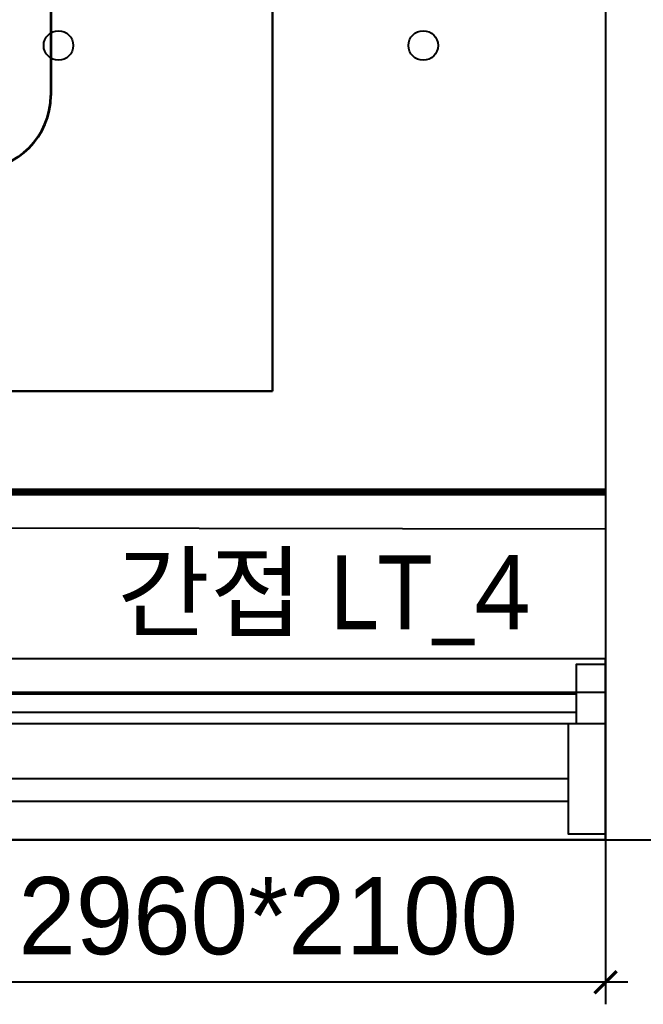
# Model space of a CAD drawing. Header units: millimetres. Extents: x 70151 to 230897, y 35202 to 113211.
# Drawn here: x 172344 to 173187, y 67552 to 68884 of the extents above; entities that cross this region are included whole.
import ezdxf

# ---------------------------------------------------------------- set-up
doc = ezdxf.new("R2010")
doc.units = ezdxf.units.MM
doc.header["$LTSCALE"] = 50
doc.linetypes.add('HID', pattern=[2.5, 1.5, -1])
for name, color, linetype in [('04-WIN', 4, 'Continuous'), ('06-LIGHT', 4, 'Continuous'), ('2-con', 2, 'Continuous'), ('3.기호.계단선', 30, 'Continuous'), ('_LIBR', 4, 'Continuous'), ('HAT', 8, 'Continuous'), ('RC-LIGHT', 7, 'Continuous')]:
    doc.layers.add(name, color=color, linetype=linetype)
doc.layers.add('SS-ED', color=3, linetype='Continuous', lineweight=30)
doc.layers.add('SS-RLRG', color=4, linetype='Continuous', lineweight=35)
doc.styles.add('HY 울릉도 L', font='malgun.ttf')
doc.styles.add('코레일둥고', font='malgun.ttf')
doc.styles.add('휴먼엑스포', font='Expo M.ttf')
doc.dimstyles.new('30', dxfattribs={"dimscale": 30, "dimtxt": 2, "dimasz": 1, "dimexe": 1, "dimexo": 1, "dimgap": 1, "dimtad": 1, "dimdec": 0, "dimrnd": 0.05, "dimdsep": 46, "dimlunit": 6, "dimtxsty": 'HY 울릉도 L', "dimblk": 'ARCHTICK', "dimcen": 2.5, "dimdle": 1, "dimclrd": 133, "dimclre": 133, "dimclrt": 30, "dimadec": 0, "dimazin": 0, "dimtfac": 1, "dimtdec": 0, "dimtix": 1, "dimtmove": 2, "dimatfit": 3, "dimldrblk": 'ARCHTICK', "dimfxl": 1, "dimlwd": -1, "dimlwe": -1, "dimarcsym": 0})

# ---------------------------------------------------------------- blocks, each defined once
blk = doc.blocks.new('cjvjf')
at = {"layer": '04-WIN'}
blk.add_lwpolyline([(144791.5, 63651.5), (147751.5, 63651.5), (147751.5, 63451.5), (144791.5, 63451.5)], close=True, dxfattribs=at)
at = {"layer": '2-con'}
blk.add_lwpolyline([(147751.5, 64776.5), (147751.5, 63451.5), (150833.5, 63451.5), (150833.5, 64879.5), (150633.5, 64879.5), (150633.5, 64776.5), (149423.5, 64776.5), (149423.5, 63776.5), (147853.5, 63776.5), (147853.5, 64776.5), (147751.5, 64776.5)], dxfattribs=at)
at = {"layer": '_LIBR'}
blk.add_line((144841.5, 63609), (147701.5, 63609), dxfattribs=at)
blk.add_lwpolyline([(144791.5, 63451.5), (147751.5, 63451.5), (147751.5, 63696.5), (144791.5, 63696.5)], close=True, dxfattribs=at)
for points in [[(147751.5, 63689), (147711.5, 63689), (147711.5, 63609)], [(147711.5, 63624), (146721.5, 63624), (146721.5, 63649), (147711.5, 63649)], [(147751.5, 63509), (147751.5, 63459), (147701.5, 63459), (147701.5, 63609), (147751.5, 63609)], [(147701.5, 63534), (146721.5, 63534), (146721.5, 63504), (147701.5, 63504)]]:
    blk.add_lwpolyline(points, dxfattribs=at)
at = {"layer": '_LIBR', "style": '휴먼엑스포'}
blk.add_text('2960*2100', height=104.46, dxfattribs=at).set_placement((146957.2, 63296.7))
blk = doc.blocks.new('cjscjdeh')
at = {"color": 8}
for centre in [(144268.5, 67854.9), (144761.9, 67854.9)]:
    blk.add_circle(centre, 20, dxfattribs=at)
blk.add_blockref('cjvjf', (-2743, 3328.4))
blk = doc.blocks.new('dpdjzjs')
at = {"layer": 'SS-ED'}
for p in [(172686.1, 91531.8), (172109.7, 88373.8)]:
    blk.add_line(p, (172686, 88373.8), dxfattribs=at)
at = {"layer": 'SS-RLRG'}
blk.add_line((172386.1, 91631.8), (172386, 88773.8), dxfattribs=at)
blk.add_arc((172286, 88773.8), 100, 270, 0, dxfattribs=at)
blk = doc.blocks.new('_ArchTick')
at = {"color": 0, "linetype": 'ByBlock', "const_width": 0.15}
blk.add_lwpolyline([(-0.5, -0.5), (0.5, 0.5)], dxfattribs=at)
blk = doc.blocks.new('*D473')
at = {"layer": 'Defpoints', "color": 0, "transparency": 16777216}
for p in [(170176.4, 68199.4), (173136.4, 68195.2), (170176.4, 67582)]:
    blk.add_point(p, dxfattribs=at)
at = {"layer": 'HAT', "color": 133, "transparency": 16777216}
for p, q in [((170176.4, 68169.4), (170176.4, 67552)), ((173136.4, 68165.2), (173136.4, 67552)), ((173166.4, 67582), (170146.4, 67582))]:
    blk.add_line(p, q, dxfattribs=at)
at = {"layer": 'HAT', "color": 133, "transparency": 16777216, "xscale": 30, "yscale": 30, "zscale": 30, "rotation": 180}
blk.add_blockref('_ArchTick', (170176.4, 67582), dxfattribs=at)
at = {"layer": 'HAT', "color": 133, "transparency": 16777216, "xscale": 30, "yscale": 30, "zscale": 30}
blk.add_blockref('_ArchTick', (173136.4, 67582), dxfattribs=at)
at = {"layer": 'HAT', "color": 30, "transparency": 16777216, "insert": (171656.4, 67648), "char_height": 60, "attachment_point": 5, "style": 'HY 울릉도 L'}
blk.add_mtext('2,960', dxfattribs=at)

msp = doc.modelspace()

# ---------------------------------------------------------------- linework, layer by layer
at = {"layer": '06-LIGHT', "color": 10, "linetype": 'HID', "const_width": 10}
msp.add_lwpolyline([(170175.2, 68245.2), (173136.4, 68245.2)], dxfattribs=at)
at = {"layer": 'RC-LIGHT'}
msp.add_line((173136.4, 68195.2), (170176.4, 68199.4), dxfattribs=at)

# ---------------------------------------------------------------- block references
msp.add_blockref('cjscjdeh', (28127.9, 994.6))
at = {"layer": '2-con'}
msp.add_blockref('dpdjzjs', (0, -19992), dxfattribs=at)

# ---------------------------------------------------------------- texts
at = {"layer": '3.기호.계단선', "linetype": 'HID', "style": '코레일둥고'}
msp.add_text('간접 LT_4', height=100, dxfattribs=at).set_placement((172475.9, 68059.5))

# ---------------------------------------------------------------- dimensions: what is measured, and where the dimension line sits
at = {"layer": 'HAT'}
dim = msp.add_linear_dim(base=(170176.4, 67582), p1=(173136.4, 68195.2), p2=(170176.4, 68199.4), dimstyle='30', override={"dimfxl": 1.25, "dimarcsym": 2}, dxfattribs=at)
dim.commit()
dim.dimension.update_dxf_attribs({"geometry": '*D473', "text_midpoint": (171656.4, 67648)})

doc.saveas('drawing.dxf')
